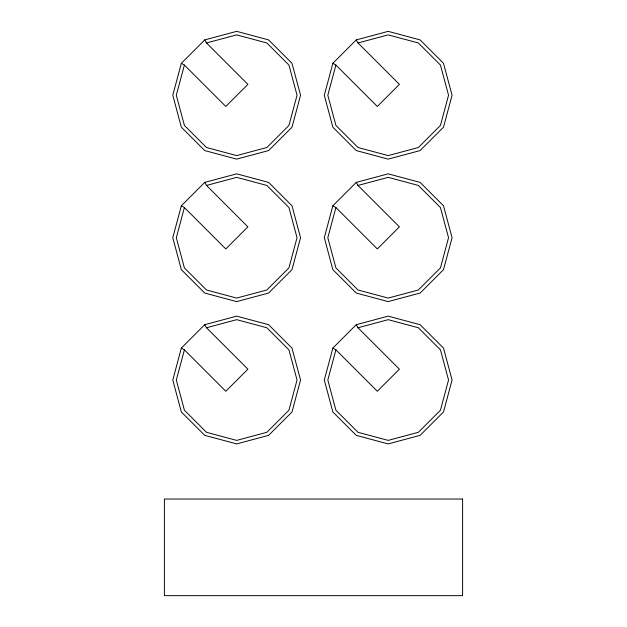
<?xml version="1.0" encoding="UTF-8"?>
<svg xmlns="http://www.w3.org/2000/svg" width="627" height="627" viewBox="0 0 627 627"><rect width="100%" height="100%" fill="white"/><g stroke="black" fill="none" stroke-linecap="round" stroke-linejoin="round"><path stroke-width="0.94" d="M181.344 63.296L172.786 95.233L181.344 127.179L204.731 150.566L236.669 159.125L268.615 150.566L291.994 127.179L300.552 95.233L291.994 63.296L268.615 39.909L236.669 31.35L204.731 39.909L181.344 63.296L184.401 65.059L225.806 106.465L247.9 84.371L206.495 42.965L204.731 39.909M184.401 65.059L176.312 95.233L184.401 125.416L206.495 147.51L236.669 155.598L266.851 147.51L288.945 125.416L297.033 95.233L288.945 65.059L266.851 42.965L236.669 34.877L206.495 42.965M181.344 205.774L172.786 237.719L181.344 269.657L204.731 293.044L236.669 301.603L268.615 293.044L291.994 269.657L300.552 237.719L291.994 205.774L268.615 182.394L236.669 173.836L204.731 182.394L181.344 205.774L184.401 207.537L225.806 248.943L247.9 226.856L206.495 185.443L204.731 182.394M184.401 207.537L176.312 237.719L184.401 267.894L206.495 289.987L236.669 298.076L266.851 289.987L288.945 267.894L297.033 237.719L288.945 207.537L266.851 185.443L236.669 177.355L206.495 185.443M181.344 348.087L172.786 380.025L181.344 411.97L204.731 435.35L236.669 443.908L268.615 435.35L291.994 411.97L300.552 380.025L291.994 348.087L268.615 324.7L236.669 316.141L204.731 324.7L181.344 348.087L184.401 349.842L225.806 391.256L247.9 369.162L206.495 327.749L204.731 324.7M184.401 349.842L176.312 380.025L184.401 410.207L206.495 432.301L236.669 440.389L266.851 432.301L288.945 410.207L297.033 380.025L288.945 349.842L266.851 327.749L236.669 319.668L206.495 327.749M332.859 63.296L324.3 95.233L332.859 127.179L356.238 150.566L388.184 159.125L420.121 150.566L443.508 127.179L452.067 95.233L443.508 63.296L420.121 39.909L388.184 31.35L356.238 39.909L332.859 63.296L335.907 65.059L377.313 106.465L399.407 84.371L358.001 42.965L356.238 39.909M335.907 65.059L327.819 95.233L335.907 125.416L358.001 147.51L388.184 155.598L418.358 147.51L440.452 125.416L448.54 95.233L440.452 65.059L418.358 42.965L388.184 34.877L358.001 42.965M332.859 205.774L324.3 237.719L332.859 269.657L356.238 293.044L388.184 301.603L420.121 293.044L443.508 269.657L452.067 237.719L443.508 205.774L420.121 182.394L388.184 173.836L356.238 182.394L332.859 205.774L335.907 207.537L377.313 248.943L399.407 226.856L358.001 185.443L356.238 182.394M335.907 207.537L327.819 237.719L335.907 267.894L358.001 289.987L388.184 298.076L418.358 289.987L440.452 267.894L448.54 237.719L440.452 207.537L418.358 185.443L388.184 177.355L358.001 185.443M332.859 348.087L324.3 380.025L332.859 411.97L356.238 435.35L388.184 443.908L420.121 435.35L443.508 411.97L452.067 380.025L443.508 348.087L420.121 324.7L388.184 316.141L356.238 324.7L332.859 348.087L335.907 349.842L377.313 391.256L399.407 369.162L358.001 327.749L356.238 324.7M335.907 349.842L327.819 380.025L335.907 410.207L358.001 432.301L388.184 440.389L418.358 432.301L440.452 410.207L448.54 380.025L440.452 349.842L418.358 327.749L388.184 319.668L358.001 327.749M462.601 499.037L164.399 499.037L164.399 595.65L462.601 595.65L462.601 499.037"/></g></svg>
